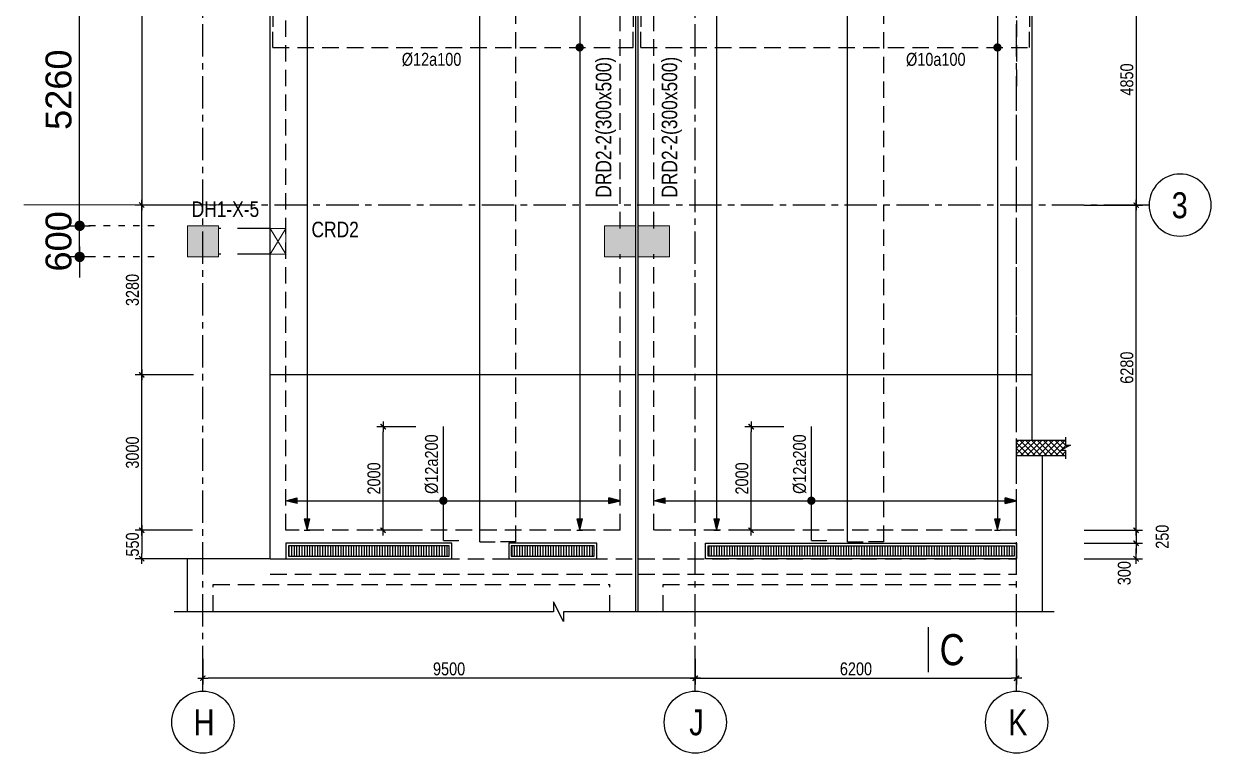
# Model space of a CAD drawing. Header units: millimetres. Extents: x 0 to 168200, y 0 to 59400.
# Drawn here: x 101078 to 123990, y 27222 to 41308 of the extents above; entities that cross this region are included whole.
import ezdxf
from ezdxf.enums import TextEntityAlignment as Align

# ---------------------------------------------------------------- set-up
doc = ezdxf.new("R2010")
doc.units = ezdxf.units.MM
doc.header["$LTSCALE"] = 100
doc.header["$PDSIZE"] = 5
for name, pattern in [('$0$CENTER', [2, 1.25, -0.25, 0.25, -0.25]), ('CENTER', [2, 1.25, -0.25, 0.25, -0.25]), ('HIDDEN', [9.525, 6.35, -3.175]), ('HIDDEN5', [2.8375, 1.25, -1.5875])]:
    doc.linetypes.add(name, pattern=pattern)
for name, color, linetype in [('$0$12PM. GRID', 8, '$0$CENTER'), ('01PM. TEXT A', 3, 'Continuous'), ('02PM. TEXT B', 4, 'Continuous'), ('03PM. TEXT C', 1, 'Continuous'), ('04PM. THIN', 7, 'Continuous'), ('05PM. FRAME', 4, 'Continuous'), ('06PM. HIDDEN', 4, 'HIDDEN'), ('08PM. SSS X', 6, 'Continuous'), ('11PM. DIM', 2, 'Continuous'), ('12PM. GRID', 8, 'CENTER'), ('13PM. HATCH', 8, 'Continuous'), ('dim', 1, 'Continuous'), ('mb_cot tang 1-3$0$Concrete Line', 6, 'Continuous'), ('VLD1_L_TANG MONG- TANG TRET$0$07PM. WACO', 6, 'Continuous'), ('VLD1_LUOI TRUC TANGHAM$0$03PM. TEXT C', 1, 'Continuous'), ('VLD1_LUOI TRUC TANGHAM$0$05PM. FRAME', 4, 'Continuous'), ('VLD1_LUOI TRUC TANGHAM$0$11PM. DIM', 2, 'Continuous')]:
    doc.layers.add(name, color=color, linetype=linetype)
for name, color, linetype, lineweight in [('Ap0302_PC', 150, 'Continuous', 9), ('Ap0302_PC @ 1', 150, 'Continuous', 9), ('Ap0302_PC @ 150', 150, 'Continuous', 9), ('COT', 5, 'Continuous', 13), ('KTH', 154, 'Continuous', 9)]:
    doc.layers.add(name, color=color, linetype=linetype, lineweight=lineweight)
doc.styles.add('[PMDC2013]STYLE', font='arial.ttf', dxfattribs={"width": 0.8})
doc.styles.add('arial', font='arial.ttf')
doc.styles.add('VLD1_LUOI TRUC TANGHAM$0$[PMDC2013]STYLE', font='arial.ttf', dxfattribs={"width": 0.8})
doc.dimstyles.new('1.100', dxfattribs={"dimtxt": 250, "dimasz": 100, "dimexe": 125, "dimexo": 0, "dimgap": 50, "dimtad": 1, "dimdec": 0, "dimrnd": 5, "dimzin": 0, "dimdsep": 46, "dimtxsty": '[PMDC2013]STYLE', "dimblk": 'TICK', "dimcen": 0, "dimdle": 300, "dimclrd": 2, "dimclre": 2, "dimclrt": 4, "dimadec": 0, "dimazin": 0, "dimtfac": 0.004, "dimtdec": 0, "dimtix": 1, "dimtmove": 2, "dimatfit": 3, "dimldrblk": 'TICK', "dimfxl": 1, "dimtvp": 0.8, "dimtolj": 1, "dimtzin": 0, "dimarcsym": 0})
doc.dimstyles.new('200', dxfattribs={"dimscale": 200, "dimtxt": 2.5, "dimasz": 1, "dimexe": 0, "dimexo": 0, "dimgap": 0.75, "dimtad": 1, "dimdec": 0, "dimrnd": 10, "dimzin": 9, "dimdsep": 46, "dimtxsty": 'arial', "dimblk1": 'DIMDOT', "dimblk2": 'DIMDOT', "dimsah": 1, "dimcen": 2, "dimdle": 3, "dimclre": 8, "dimclrt": 2, "dimadec": 0, "dimazin": 0, "dimtfac": 1, "dimtdec": 0, "dimtix": 1, "dimtmove": 2, "dimatfit": 3, "dimldrblk": 'DIMPIJL', "dimfxl": 1, "dimtvp": 1.8, "dimtolj": 1, "dimtzin": 0, "dimarcsym": 0})
pattern_1 = [(90, (0, 100), (-50, 3e-15), [])]

# ---------------------------------------------------------------- blocks, each defined once
blk = doc.blocks.new('*U18')
at = {"layer": 'VLD1_LUOI TRUC TANGHAM$0$05PM. FRAME'}
blk.add_circle((-850, 0), 600, dxfattribs=at)
at = {"layer": 'VLD1_LUOI TRUC TANGHAM$0$11PM. DIM', "color": 2, "linetype": 'ByBlock'}
blk.add_line((-250, 0), (0, 0), dxfattribs=at)
at = {"layer": 'VLD1_LUOI TRUC TANGHAM$0$03PM. TEXT C', "style": 'VLD1_LUOI TRUC TANGHAM$0$[PMDC2013]STYLE', "width": 0.8}
for tag, height, p in [('Y', 500, (-841, -253)), ('2', 500, (-552, -253)), ('1', 250, (-872, -253))]:
    blk.add_attdef(tag, text='', height=height, dxfattribs=at).set_placement(p, align=Align.CENTER)
blk = doc.blocks.new('*U16')
at = {"layer": '05PM. FRAME'}
blk.add_circle((0, -850), 600, dxfattribs=at)
at = {"layer": '11PM. DIM', "color": 2, "linetype": 'ByBlock'}
blk.add_line((0, -250), (0, 0), dxfattribs=at)
at = {"layer": '03PM. TEXT C', "style": '[PMDC2013]STYLE', "width": 0.8}
for tag, height, p in [('X', 500, (23, -1103)), ('2', 500, (198, -1103)), ('1', 250, (56, -1103))]:
    blk.add_attdef(tag, text='', height=height, dxfattribs=at).set_placement(p, align=Align.CENTER)
blk = doc.blocks.new('TICK')
at = {"color": 0, "linetype": 'ByBlock'}
blk.add_line((1, 0), (-1, 0), dxfattribs=at)
at = {"color": 7, "linetype": 'ByBlock', "const_width": 0.25}
blk.add_lwpolyline([(-0.5, -0.5), (0.5, 0.5)], dxfattribs=at)
blk = doc.blocks.new('*D627')
at = {"layer": '11PM. DIM', "color": 2, "lineweight": -2, "transparency": 16777216}
for p, q in [((114035, 29044), (114035, 28547)), ((120235, 29044), (120235, 28547)), ((114135, 28672), (120135, 28672))]:
    blk.add_line(p, q, dxfattribs=at)
at = {"layer": 'Defpoints', "color": 0, "transparency": 16777216}
for p in [(114035, 29044), (120235, 29044), (120235, 28672)]:
    blk.add_point(p, dxfattribs=at)
at = {"layer": '11PM. DIM', "color": 2, "lineweight": -2, "transparency": 16777216, "xscale": 100, "yscale": 100, "zscale": 100, "rotation": 180}
blk.add_blockref('TICK', (114035, 28672), dxfattribs=at)
at = {"layer": '11PM. DIM', "color": 2, "lineweight": -2, "transparency": 16777216, "xscale": 100, "yscale": 100, "zscale": 100}
blk.add_blockref('TICK', (120235, 28672), dxfattribs=at)
at = {"layer": '11PM. DIM', "color": 4, "transparency": 16777216, "insert": (117135, 28850), "char_height": 250, "attachment_point": 5, "style": '[PMDC2013]STYLE'}
blk.add_mtext('\\A1;6200', dxfattribs=at)
blk = doc.blocks.new('*D629')
at = {"layer": '11PM. DIM', "color": 2, "lineweight": -2, "transparency": 16777216}
for p, q in [((121540, 42656), (122665, 42656)), ((122540, 42556), (122540, 37906)), ((121540, 37806), (122665, 37806))]:
    blk.add_line(p, q, dxfattribs=at)
at = {"layer": 'Defpoints', "color": 0, "transparency": 16777216}
for p in [(121540, 42656), (121540, 37806), (122540, 37806)]:
    blk.add_point(p, dxfattribs=at)
at = {"layer": '11PM. DIM', "color": 2, "lineweight": -2, "transparency": 16777216, "xscale": 100, "yscale": 100, "zscale": 100}
for p, rotation in [((122540, 42656), 90), ((122540, 37806), 270)]:
    blk.add_blockref('TICK', p, dxfattribs=dict(at, rotation=rotation))
at = {"layer": '11PM. DIM', "color": 4, "transparency": 16777216, "insert": (122363, 40231), "char_height": 250, "attachment_point": 5, "rotation": 90, "style": '[PMDC2013]STYLE'}
blk.add_mtext('\\A1;4850', dxfattribs=at)
blk = doc.blocks.new('*D630')
at = {"layer": '11PM. DIM', "color": 2, "lineweight": -2, "transparency": 16777216}
for p, q in [((121540, 37806), (122665, 37806)), ((122540, 31628), (122540, 37706)), ((121540, 31528), (122665, 31528))]:
    blk.add_line(p, q, dxfattribs=at)
at = {"layer": 'Defpoints', "color": 0, "transparency": 16777216}
for p in [(121540, 37806), (122540, 37806), (121540, 31528)]:
    blk.add_point(p, dxfattribs=at)
at = {"layer": '11PM. DIM', "color": 2, "lineweight": -2, "transparency": 16777216, "xscale": 100, "yscale": 100, "zscale": 100}
for p, rotation in [((122540, 37806), 90), ((122540, 31528), 270)]:
    blk.add_blockref('TICK', p, dxfattribs=dict(at, rotation=rotation))
at = {"layer": '11PM. DIM', "color": 4, "transparency": 16777216, "insert": (122363, 34667), "char_height": 250, "attachment_point": 5, "rotation": 90, "style": '[PMDC2013]STYLE'}
blk.add_mtext('\\A1;6280', dxfattribs=at)
blk = doc.blocks.new('*D631')
at = {"layer": '11PM. DIM', "color": 2, "lineweight": -2, "transparency": 16777216}
for p, q in [((122540, 31628), (122540, 31728)), ((121540, 31528), (122665, 31528)), ((122540, 31528), (122540, 31278)), ((121540, 31278), (122665, 31278)), ((122540, 31178), (122540, 31078))]:
    blk.add_line(p, q, dxfattribs=at)
at = {"layer": 'Defpoints', "color": 0, "transparency": 16777216}
for p in [(121540, 31528), (121540, 31278), (122540, 31278)]:
    blk.add_point(p, dxfattribs=at)
at = {"layer": '11PM. DIM', "color": 2, "lineweight": -2, "transparency": 16777216, "xscale": 100, "yscale": 100, "zscale": 100}
for p, rotation in [((122540, 31528), 270), ((122540, 31278), 90)]:
    blk.add_blockref('TICK', p, dxfattribs=dict(at, rotation=rotation))
at = {"layer": '11PM. DIM', "color": 4, "transparency": 16777216, "insert": (123046, 31403), "char_height": 250, "attachment_point": 5, "rotation": 90, "style": '[PMDC2013]STYLE'}
blk.add_mtext('\\A1;250', dxfattribs=at)
blk = doc.blocks.new('*D632')
at = {"layer": '11PM. DIM', "color": 2, "lineweight": -2, "transparency": 16777216}
for p, q in [((121540, 31278), (122665, 31278)), ((122540, 31078), (122540, 31178)), ((121540, 30978), (122665, 30978))]:
    blk.add_line(p, q, dxfattribs=at)
at = {"layer": 'Defpoints', "color": 0, "transparency": 16777216}
for p in [(121540, 31278), (122540, 31278), (121540, 30978)]:
    blk.add_point(p, dxfattribs=at)
at = {"layer": '11PM. DIM', "color": 2, "lineweight": -2, "transparency": 16777216, "xscale": 100, "yscale": 100, "zscale": 100}
for p, rotation in [((122540, 31278), 90), ((122540, 30978), 270)]:
    blk.add_blockref('TICK', p, dxfattribs=dict(at, rotation=rotation))
at = {"layer": '11PM. DIM', "color": 4, "transparency": 16777216, "insert": (122313, 30700), "char_height": 250, "attachment_point": 5, "rotation": 90, "style": '[PMDC2013]STYLE'}
blk.add_mtext('\\A1;300', dxfattribs=at)
blk = doc.blocks.new('*D634')
at = {"layer": '11PM. DIM', "color": 2, "lineweight": -2, "transparency": 16777216}
for p, q in [((104535, 29044), (104535, 28547)), ((114035, 29044), (114035, 28547)), ((113935, 28672), (104635, 28672))]:
    blk.add_line(p, q, dxfattribs=at)
at = {"layer": 'Defpoints', "color": 0, "transparency": 16777216}
for p in [(104535, 29044), (114035, 29044), (104535, 28672)]:
    blk.add_point(p, dxfattribs=at)
at = {"layer": '11PM. DIM', "color": 2, "lineweight": -2, "transparency": 16777216, "xscale": 100, "yscale": 100, "zscale": 100, "rotation": 180}
blk.add_blockref('TICK', (104535, 28672), dxfattribs=at)
at = {"layer": '11PM. DIM', "color": 2, "lineweight": -2, "transparency": 16777216, "xscale": 100, "yscale": 100, "zscale": 100}
blk.add_blockref('TICK', (114035, 28672), dxfattribs=at)
at = {"layer": '11PM. DIM', "color": 4, "transparency": 16777216, "insert": (109285, 28850), "char_height": 250, "attachment_point": 5, "style": '[PMDC2013]STYLE'}
blk.add_mtext('\\A1;9500', dxfattribs=at)
blk = doc.blocks.new('DCN')
at = {"color": 1, "linetype": 'ByBlock'}
blk.add_line((0, 362), (0, -362), dxfattribs=at)
at = {"color": 0, "linetype": 'ByBlock', "style": '[PMDC2013]STYLE', "width": 0.8}
blk.add_attdef('A', (204, -250), '', height=500, dxfattribs=at)
blk = doc.blocks.new('*D639')
at = {"layer": '11PM. DIM', "color": 2, "lineweight": -2, "transparency": 16777216}
for p, q in [((104354, 49006), (103229, 49006)), ((103354, 48906), (103354, 37906)), ((104333, 37806), (103229, 37806))]:
    blk.add_line(p, q, dxfattribs=at)
at = {"layer": 'Defpoints', "color": 0, "transparency": 16777216}
for p in [(104354, 49006), (103354, 37806), (104333, 37806)]:
    blk.add_point(p, dxfattribs=at)
at = {"layer": '11PM. DIM', "color": 2, "lineweight": -2, "transparency": 16777216, "xscale": 100, "yscale": 100, "zscale": 100}
for p, rotation in [((103354, 49006), 90), ((103354, 37806), 270)]:
    blk.add_blockref('TICK', p, dxfattribs=dict(at, rotation=rotation))
at = {"layer": '11PM. DIM', "color": 4, "transparency": 16777216, "insert": (103176, 43406), "char_height": 250, "attachment_point": 5, "rotation": 90, "style": '[PMDC2013]STYLE'}
blk.add_mtext('\\A1;11200', dxfattribs=at)
blk = doc.blocks.new('*U559')
at = {"layer": '13PM. HATCH'}
h = blk.add_hatch(dxfattribs=at)
h.set_pattern_fill('LINE10', color=256, scale=50, angle=90, style=0, pattern_type=2)
h.set_pattern_definition(pattern_1)
h.paths.add_polyline_path([(50, 50), (5950, 50), (5950, 250), (50, 250)])
for points in [[(0, 0), (6000, 0), (6000, 300), (0, 300)], [(50, 50), (5950, 50), (5950, 250), (50, 250)]]:
    blk.add_lwpolyline(points, close=True, dxfattribs=at)
blk = doc.blocks.new('*U40')
at = {"layer": '13PM. HATCH'}
h = blk.add_hatch(dxfattribs=at)
h.set_pattern_fill('LINE10', color=256, scale=50, angle=90, style=0, pattern_type=2)
h.set_pattern_definition(pattern_1)
h.paths.add_polyline_path([(50, 50), (3150, 50), (3150, 250), (50, 250)])
for points in [[(0, 0), (3200, 0), (3200, 300), (0, 300)], [(50, 50), (3150, 50), (3150, 250), (50, 250)]]:
    blk.add_lwpolyline(points, close=True, dxfattribs=at)
blk = doc.blocks.new('*U41')
at = {"layer": '13PM. HATCH'}
h = blk.add_hatch(dxfattribs=at)
h.set_pattern_fill('LINE10', color=256, scale=50, angle=90, style=0, pattern_type=2)
h.set_pattern_definition(pattern_1)
h.paths.add_polyline_path([(50, 50), (1650, 50), (1650, 250), (50, 250)])
for points in [[(0, 0), (1700, 0), (1700, 300), (0, 300)], [(50, 50), (1650, 50), (1650, 250), (50, 250)]]:
    blk.add_lwpolyline(points, close=True, dxfattribs=at)
blk = doc.blocks.new('*U551')
at = {"layer": '12PM. GRID', "linetype": 'Continuous'}
h = blk.add_hatch(color=256, dxfattribs=at)
h.dxf.hatch_style = 1
h.paths.add_polyline_path([(0, -10020), (55, -9800), (-55, -9800)])
at = {"layer": '08PM. SSS X', "linetype": 'ByBlock'}
for p, q in [((-6880, 0), (-6880, -300)), ((620, 0), (620, -300))]:
    blk.add_line(p, q, dxfattribs=at)
at = {"layer": '12PM. GRID', "linetype": 'Continuous'}
for p, q in [((0, 13320), (0, -9800)), ((-55, -9800), (55, -9800)), ((-55, -9800), (0, -10020)), ((0, -10020), (55, -9800)), ((-55, -10020), (55, -10020))]:
    blk.add_line(p, q, dxfattribs=at)
at = {"layer": '02PM. TEXT B', "linetype": 'ByBlock', "style": '[PMDC2013]STYLE', "width": 0.8, "flags": 8}
blk.add_attdef('1', text='', height=250, dxfattribs=at).set_placement((-1765, 230), align=Align.MIDDLE_LEFT)
at = {"layer": 'Defpoints', "color": 9, "linetype": 'ByBlock', "style": '[PMDC2013]STYLE', "width": 0.8, "flags": 9}
for tag, p in [('2', (-7380, 1710)), ('3', (-7380, 1305)), ('4', (-7380, 900)), ('5', (-7380, 510))]:
    blk.add_attdef(tag, text='', height=250, dxfattribs=at).set_placement(p, align=Align.MIDDLE_CENTER)
blk = doc.blocks.new('*U500')
at = {"layer": '12PM. GRID', "linetype": 'Continuous'}
h = blk.add_hatch(color=256, dxfattribs=at)
h.dxf.hatch_style = 1
h.paths.add_polyline_path([(0, -9320), (55, -9100), (-55, -9100)])
at = {"layer": '08PM. SSS X', "linetype": 'ByBlock'}
for p, q in [((-6880, 0), (-6880, 300)), ((620, 0), (620, 300))]:
    blk.add_line(p, q, dxfattribs=at)
at = {"layer": '08PM. SSS X', "linetype": 'ByBlock', "ltscale": 0.5}
blk.add_line((-6880, 0), (620, 0), dxfattribs=at)
at = {"layer": '12PM. GRID', "linetype": 'Continuous'}
for p, q in [((0, 14020), (0, -9100)), ((-55, -9100), (55, -9100)), ((-55, -9100), (0, -9320)), ((0, -9320), (55, -9100)), ((-55, -9320), (55, -9320))]:
    blk.add_line(p, q, dxfattribs=at)
at = {"layer": '12PM. GRID', "linetype": 'Continuous', "const_width": 80, "flags": 128}
blk.add_lwpolyline([(-40, 0, -1), (40, 0, -1)], format="xyb", close=True, dxfattribs=at)
at = {"layer": '02PM. TEXT B', "linetype": 'ByBlock', "style": '[PMDC2013]STYLE', "width": 0.8, "flags": 8}
blk.add_attdef('1', text='', height=250, dxfattribs=at).set_placement((-1765, -230), align=Align.MIDDLE_LEFT)
at = {"layer": 'Defpoints', "color": 9, "linetype": 'ByBlock', "style": '[PMDC2013]STYLE', "width": 0.8, "flags": 9}
for tag, p in [('2', (-7380, 1710)), ('3', (-7380, 1305)), ('4', (-7380, 900)), ('5', (-7380, 510))]:
    blk.add_attdef(tag, text='', height=250, dxfattribs=at).set_placement(p, align=Align.MIDDLE_CENTER)
blk = doc.blocks.new('*U501')
at = {"layer": '12PM. GRID', "linetype": 'Continuous'}
h = blk.add_hatch(color=256, dxfattribs=at)
h.dxf.hatch_style = 1
h.paths.add_polyline_path([(0, -10720), (55, -10500), (-55, -10500)])
for p, q in [((0, 12620), (0, -10500)), ((-55, -10500), (55, -10500)), ((-55, -10500), (0, -10720)), ((0, -10720), (55, -10500)), ((-55, -10720), (55, -10720))]:
    blk.add_line(p, q, dxfattribs=at)
at = {"layer": '02PM. TEXT B', "linetype": 'ByBlock', "style": '[PMDC2013]STYLE', "width": 0.8, "flags": 8}
blk.add_attdef('1', text='', height=250, dxfattribs=at).set_placement((-1340, 230), align=Align.MIDDLE_LEFT)
at = {"layer": 'Defpoints', "color": 9, "linetype": 'ByBlock', "style": '[PMDC2013]STYLE', "width": 0.8, "flags": 9}
for tag, p in [('2', (-6080, -1820)), ('3', (-6080, -2225)), ('4', (-6080, -2630)), ('5', (-6080, -3020))]:
    blk.add_attdef(tag, text='', height=250, dxfattribs=at).set_placement(p, align=Align.MIDDLE_CENTER)
blk = doc.blocks.new('*U505')
at = {"layer": '12PM. GRID', "linetype": 'Continuous'}
h = blk.add_hatch(color=256, dxfattribs=at)
h.dxf.hatch_style = 1
h.paths.add_polyline_path([(0, -10720), (55, -10500), (-55, -10500)])
for p, q in [((0, 12580), (0, -10500)), ((-55, -10500), (55, -10500)), ((-55, -10500), (0, -10720)), ((0, -10720), (55, -10500)), ((-55, -10720), (55, -10720))]:
    blk.add_line(p, q, dxfattribs=at)
at = {"layer": '02PM. TEXT B', "linetype": 'ByBlock', "style": '[PMDC2013]STYLE', "width": 0.8, "flags": 8}
blk.add_attdef('1', text='', height=250, dxfattribs=at).set_placement((-1095, 230), align=Align.MIDDLE_LEFT)
at = {"layer": 'Defpoints', "color": 9, "linetype": 'ByBlock', "style": '[PMDC2013]STYLE', "width": 0.8, "flags": 9}
for tag, p in [('2', (-6110, -1820)), ('3', (-6110, -2225)), ('4', (-6110, -2630)), ('5', (-6110, -3020))]:
    blk.add_attdef(tag, text='', height=250, dxfattribs=at).set_placement(p, align=Align.MIDDLE_CENTER)
blk = doc.blocks.new('*U503')
at = {"layer": '08PM. SSS X', "linetype": 'ByBlock', "ltscale": 0.5}
blk.add_line((-15760, 0), (8490, 0), dxfattribs=at)
at = {"layer": '08PM. SSS X', "linetype": 'ByBlock'}
blk.add_line((-15760, 0), (-15760, -300), dxfattribs=at)
at = {"layer": '02PM. TEXT B', "linetype": 'ByBlock', "style": '[PMDC2013]STYLE', "width": 0.8, "flags": 8}
blk.add_attdef('1', text='', height=250, dxfattribs=at).set_placement((-1340, 230), align=Align.MIDDLE_LEFT)
at = {"layer": 'Defpoints', "color": 9, "linetype": 'ByBlock', "style": '[PMDC2013]STYLE', "width": 0.8, "flags": 9}
for tag, p in [('2', (-4160, 60)), ('3', (-4160, -345)), ('4', (-4160, -750)), ('5', (-4160, -1140))]:
    blk.add_attdef(tag, text='', height=250, dxfattribs=at).set_placement(p, align=Align.MIDDLE_CENTER)
blk = doc.blocks.new('*U507')
at = {"layer": '08PM. SSS X', "linetype": 'ByBlock'}
blk.add_line((-15760, 0), (-15760, 300), dxfattribs=at)
at = {"layer": '08PM. SSS X', "linetype": 'ByBlock', "ltscale": 0.5}
blk.add_line((-15760, 0), (8490, 0), dxfattribs=at)
at = {"layer": '02PM. TEXT B', "linetype": 'ByBlock', "style": '[PMDC2013]STYLE', "width": 0.8, "flags": 8}
blk.add_attdef('1', text='', height=250, dxfattribs=at).set_placement((-1340, -230), align=Align.MIDDLE_LEFT)
at = {"layer": 'Defpoints', "color": 9, "linetype": 'ByBlock', "style": '[PMDC2013]STYLE', "width": 0.8, "flags": 9}
for tag, p in [('2', (-4160, 60)), ('3', (-4160, -345)), ('4', (-4160, -750)), ('5', (-4160, -1140))]:
    blk.add_attdef(tag, text='', height=250, dxfattribs=at).set_placement(p, align=Align.MIDDLE_CENTER)
blk = doc.blocks.new('*D571')
at = {"layer": '11PM. DIM', "color": 2, "lineweight": -2, "transparency": 16777216}
for p, q in [((115745, 33528), (114988, 33528)), ((115113, 31628), (115113, 33428)), ((115745, 31528), (114988, 31528))]:
    blk.add_line(p, q, dxfattribs=at)
at = {"layer": 'Defpoints', "color": 0, "transparency": 16777216}
for p in [(115113, 33528), (115745, 33528), (115745, 31528)]:
    blk.add_point(p, dxfattribs=at)
at = {"layer": '11PM. DIM', "color": 2, "lineweight": -2, "transparency": 16777216, "xscale": 100, "yscale": 100, "zscale": 100}
for p, rotation in [((115113, 33528), 90), ((115113, 31528), 270)]:
    blk.add_blockref('TICK', p, dxfattribs=dict(at, rotation=rotation))
at = {"layer": '11PM. DIM', "color": 4, "transparency": 16777216, "insert": (114935, 32528), "char_height": 250, "attachment_point": 5, "rotation": 90, "style": '[PMDC2013]STYLE'}
blk.add_mtext('\\A1;2000', dxfattribs=at)
blk = doc.blocks.new('*U539')
at = {"layer": '12PM. GRID', "linetype": 'Continuous'}
h = blk.add_hatch(color=256, dxfattribs=at)
h.dxf.hatch_style = 1
h.paths.add_polyline_path([(-55, 2820), (55, 2820), (0, 3040)])
h = blk.add_hatch(color=256, dxfattribs=at)
h.dxf.hatch_style = 1
h.paths.add_polyline_path([(0, -3960), (55, -3740), (-55, -3740)])
at = {"layer": '08PM. SSS X', "linetype": 'ByBlock', "ltscale": 0.5}
blk.add_line((-770, 0), (1430, 0), dxfattribs=at)
at = {"layer": '08PM. SSS X', "linetype": 'ByBlock'}
for p, q in [((-770, 0), (-770, -300)), ((1430, 0), (1430, 0))]:
    blk.add_line(p, q, dxfattribs=at)
at = {"layer": '12PM. GRID', "linetype": 'Continuous'}
for p, q in [((-55, 3040), (55, 3040)), ((-55, 2820), (0, 3040)), ((0, 3040), (55, 2820)), ((-55, 2820), (55, 2820)), ((0, 2820), (0, -3740)), ((-55, -3740), (55, -3740)), ((-55, -3740), (0, -3960)), ((0, -3960), (55, -3740)), ((-55, -3960), (55, -3960))]:
    blk.add_line(p, q, dxfattribs=at)
at = {"layer": '12PM. GRID', "linetype": 'Continuous', "const_width": 80, "flags": 128}
blk.add_lwpolyline([(-40, 0, 1), (40, 0, 1)], format="xyb", close=True, dxfattribs=at)
at = {"layer": '02PM. TEXT B', "linetype": 'ByBlock', "style": '[PMDC2013]STYLE', "width": 0.8, "flags": 8}
blk.add_attdef('1', text='', height=250, dxfattribs=at).set_placement((131, 230), align=Align.MIDDLE_LEFT)
at = {"layer": 'Defpoints', "color": 9, "linetype": 'ByBlock', "style": '[PMDC2013]STYLE', "width": 0.8, "flags": 9}
for tag, p in [('2', (-3370, -1000)), ('3', (-3370, -1405)), ('4', (-3370, -1810)), ('5', (-3370, -2200))]:
    blk.add_attdef(tag, text='', height=250, dxfattribs=at).set_placement(p, align=Align.MIDDLE_CENTER)
blk = doc.blocks.new('*U540')
at = {"layer": '08PM. SSS X', "linetype": 'ByBlock', "ltscale": 0.5}
blk.add_line((-15760, 0), (8490, 0), dxfattribs=at)
at = {"layer": '08PM. SSS X', "linetype": 'ByBlock'}
blk.add_line((-15760, 0), (-15760, -300), dxfattribs=at)
at = {"layer": '02PM. TEXT B', "linetype": 'ByBlock', "style": '[PMDC2013]STYLE', "width": 0.8, "flags": 8}
blk.add_attdef('1', text='', height=250, dxfattribs=at).set_placement((-1340, 230), align=Align.MIDDLE_LEFT)
at = {"layer": 'Defpoints', "color": 9, "linetype": 'ByBlock', "style": '[PMDC2013]STYLE', "width": 0.8, "flags": 9}
for tag, p in [('2', (-4160, 60)), ('3', (-4160, -345)), ('4', (-4160, -750)), ('5', (-4160, -1140))]:
    blk.add_attdef(tag, text='', height=250, dxfattribs=at).set_placement(p, align=Align.MIDDLE_CENTER)
blk = doc.blocks.new('*U538')
at = {"layer": '08PM. SSS X', "linetype": 'ByBlock'}
blk.add_line((-15760, 0), (-15760, 300), dxfattribs=at)
at = {"layer": '08PM. SSS X', "linetype": 'ByBlock', "ltscale": 0.5}
blk.add_line((-15760, 0), (8490, 0), dxfattribs=at)
at = {"layer": '02PM. TEXT B', "linetype": 'ByBlock', "style": '[PMDC2013]STYLE', "width": 0.8, "flags": 8}
blk.add_attdef('1', text='', height=250, dxfattribs=at).set_placement((-1340, -230), align=Align.MIDDLE_LEFT)
at = {"layer": 'Defpoints', "color": 9, "linetype": 'ByBlock', "style": '[PMDC2013]STYLE', "width": 0.8, "flags": 9}
for tag, p in [('2', (-4160, 60)), ('3', (-4160, -345)), ('4', (-4160, -750)), ('5', (-4160, -1140))]:
    blk.add_attdef(tag, text='', height=250, dxfattribs=at).set_placement(p, align=Align.MIDDLE_CENTER)
blk = doc.blocks.new('*D573')
at = {"layer": '11PM. DIM', "color": 2, "lineweight": -2, "transparency": 16777216}
for p, q in [((108645, 33528), (107888, 33528)), ((108013, 31628), (108013, 33428)), ((108645, 31528), (107888, 31528))]:
    blk.add_line(p, q, dxfattribs=at)
at = {"layer": 'Defpoints', "color": 0, "transparency": 16777216}
for p in [(108013, 33528), (108645, 33528), (108645, 31528)]:
    blk.add_point(p, dxfattribs=at)
at = {"layer": '11PM. DIM', "color": 2, "lineweight": -2, "transparency": 16777216, "xscale": 100, "yscale": 100, "zscale": 100}
for p, rotation in [((108013, 33528), 90), ((108013, 31528), 270)]:
    blk.add_blockref('TICK', p, dxfattribs=dict(at, rotation=rotation))
at = {"layer": '11PM. DIM', "color": 4, "transparency": 16777216, "insert": (107835, 32528), "char_height": 250, "attachment_point": 5, "rotation": 90, "style": '[PMDC2013]STYLE'}
blk.add_mtext('\\A1;2000', dxfattribs=at)
blk = doc.blocks.new('*U536')
at = {"layer": '12PM. GRID', "linetype": 'Continuous'}
h = blk.add_hatch(color=256, dxfattribs=at)
h.dxf.hatch_style = 1
h.paths.add_polyline_path([(-55, 2820), (55, 2820), (0, 3040)])
h = blk.add_hatch(color=256, dxfattribs=at)
h.dxf.hatch_style = 1
h.paths.add_polyline_path([(0, -3410), (55, -3190), (-55, -3190)])
at = {"layer": '08PM. SSS X', "linetype": 'ByBlock', "ltscale": 0.5}
blk.add_line((-770, 0), (1430, 0), dxfattribs=at)
at = {"layer": '08PM. SSS X', "linetype": 'ByBlock'}
for p, q in [((-770, 0), (-770, -300)), ((1430, 0), (1430, 0))]:
    blk.add_line(p, q, dxfattribs=at)
at = {"layer": '12PM. GRID', "linetype": 'Continuous'}
for p, q in [((-55, 3040), (55, 3040)), ((-55, 2820), (0, 3040)), ((0, 3040), (55, 2820)), ((-55, 2820), (55, 2820)), ((0, 2820), (0, -3190)), ((-55, -3190), (55, -3190)), ((-55, -3190), (0, -3410)), ((0, -3410), (55, -3190)), ((-55, -3410), (55, -3410))]:
    blk.add_line(p, q, dxfattribs=at)
at = {"layer": '12PM. GRID', "linetype": 'Continuous', "const_width": 80, "flags": 128}
blk.add_lwpolyline([(-40, 0, 1), (40, 0, 1)], format="xyb", close=True, dxfattribs=at)
at = {"layer": '02PM. TEXT B', "linetype": 'ByBlock', "style": '[PMDC2013]STYLE', "width": 0.8, "flags": 8}
blk.add_attdef('1', text='', height=250, dxfattribs=at).set_placement((131, 230), align=Align.MIDDLE_LEFT)
at = {"layer": 'Defpoints', "color": 9, "linetype": 'ByBlock', "style": '[PMDC2013]STYLE', "width": 0.8, "flags": 9}
for tag, p in [('2', (-3370, -1000)), ('3', (-3370, -1405)), ('4', (-3370, -1810)), ('5', (-3370, -2200))]:
    blk.add_attdef(tag, text='', height=250, dxfattribs=at).set_placement(p, align=Align.MIDDLE_CENTER)
blk = doc.blocks.new('*U535')
at = {"layer": '12PM. GRID', "linetype": 'Continuous'}
h = blk.add_hatch(color=256, dxfattribs=at)
h.dxf.hatch_style = 1
h.paths.add_polyline_path([(0, -10020), (55, -9800), (-55, -9800)])
at = {"layer": '08PM. SSS X', "linetype": 'ByBlock'}
for p, q in [((-5920, 0), (-5920, -300)), ((1030, 0), (1030, -300))]:
    blk.add_line(p, q, dxfattribs=at)
at = {"layer": '12PM. GRID', "linetype": 'Continuous'}
for p, q in [((0, 13390), (0, -9800)), ((-55, -9800), (55, -9800)), ((-55, -9800), (0, -10020)), ((0, -10020), (55, -9800)), ((-55, -10020), (55, -10020))]:
    blk.add_line(p, q, dxfattribs=at)
at = {"layer": '02PM. TEXT B', "linetype": 'ByBlock', "style": '[PMDC2013]STYLE', "width": 0.8, "flags": 8}
blk.add_attdef('1', text='', height=250, dxfattribs=at).set_placement((-3433, 230), align=Align.MIDDLE_LEFT)
at = {"layer": 'Defpoints', "color": 9, "linetype": 'ByBlock', "style": '[PMDC2013]STYLE', "width": 0.8, "flags": 9}
for tag, p in [('2', (-6970, 1710)), ('3', (-6970, 1305)), ('4', (-6970, 900)), ('5', (-6970, 510))]:
    blk.add_attdef(tag, text='', height=250, dxfattribs=at).set_placement(p, align=Align.MIDDLE_CENTER)
blk = doc.blocks.new('*U534')
at = {"layer": '12PM. GRID', "linetype": 'Continuous'}
h = blk.add_hatch(color=256, dxfattribs=at)
h.dxf.hatch_style = 1
h.paths.add_polyline_path([(0, -9320), (55, -9100), (-55, -9100)])
at = {"layer": '08PM. SSS X', "linetype": 'ByBlock'}
for p, q in [((-5920, 0), (-5920, 300)), ((1030, 0), (1030, 300))]:
    blk.add_line(p, q, dxfattribs=at)
at = {"layer": '08PM. SSS X', "linetype": 'ByBlock', "ltscale": 0.5}
blk.add_line((-5920, 0), (1030, 0), dxfattribs=at)
at = {"layer": '12PM. GRID', "linetype": 'Continuous'}
for p, q in [((0, 14090), (0, -9100)), ((-55, -9100), (55, -9100)), ((-55, -9100), (0, -9320)), ((0, -9320), (55, -9100)), ((-55, -9320), (55, -9320))]:
    blk.add_line(p, q, dxfattribs=at)
at = {"layer": '12PM. GRID', "linetype": 'Continuous', "const_width": 80, "flags": 128}
blk.add_lwpolyline([(-40, 0, -1), (40, 0, -1)], format="xyb", close=True, dxfattribs=at)
at = {"layer": '02PM. TEXT B', "linetype": 'ByBlock', "style": '[PMDC2013]STYLE', "width": 0.8, "flags": 8}
blk.add_attdef('1', text='', height=250, dxfattribs=at).set_placement((-3433, -230), align=Align.MIDDLE_LEFT)
at = {"layer": 'Defpoints', "color": 9, "linetype": 'ByBlock', "style": '[PMDC2013]STYLE', "width": 0.8, "flags": 9}
for tag, p in [('2', (-6970, 1710)), ('3', (-6970, 1305)), ('4', (-6970, 900)), ('5', (-6970, 510))]:
    blk.add_attdef(tag, text='', height=250, dxfattribs=at).set_placement(p, align=Align.MIDDLE_CENTER)
blk = doc.blocks.new('*U502')
at = {"layer": '12PM. GRID', "linetype": 'Continuous'}
h = blk.add_hatch(color=256, dxfattribs=at)
h.dxf.hatch_style = 1
h.paths.add_polyline_path([(0, -10720), (55, -10500), (-55, -10500)])
for p, q in [((0, 12690), (0, -10500)), ((-55, -10500), (55, -10500)), ((-55, -10500), (0, -10720)), ((0, -10720), (55, -10500)), ((-55, -10720), (55, -10720))]:
    blk.add_line(p, q, dxfattribs=at)
at = {"layer": '02PM. TEXT B', "linetype": 'ByBlock', "style": '[PMDC2013]STYLE', "width": 0.8, "flags": 8}
blk.add_attdef('1', text='', height=250, dxfattribs=at).set_placement((-602, 230), align=Align.MIDDLE_LEFT)
at = {"layer": 'Defpoints', "color": 9, "linetype": 'ByBlock', "style": '[PMDC2013]STYLE', "width": 0.8, "flags": 9}
for tag, p in [('2', (-5670, -1820)), ('3', (-5670, -2225)), ('4', (-5670, -2630)), ('5', (-5670, -3020))]:
    blk.add_attdef(tag, text='', height=250, dxfattribs=at).set_placement(p, align=Align.MIDDLE_CENTER)
blk = doc.blocks.new('*U506')
at = {"layer": '12PM. GRID', "linetype": 'Continuous'}
h = blk.add_hatch(color=256, dxfattribs=at)
h.dxf.hatch_style = 1
h.paths.add_polyline_path([(0, -10720), (55, -10500), (-55, -10500)])
for p, q in [((0, 12690), (0, -10500)), ((-55, -10500), (55, -10500)), ((-55, -10500), (0, -10720)), ((0, -10720), (55, -10500)), ((-55, -10720), (55, -10720))]:
    blk.add_line(p, q, dxfattribs=at)
at = {"layer": '02PM. TEXT B', "linetype": 'ByBlock', "style": '[PMDC2013]STYLE', "width": 0.8, "flags": 8}
blk.add_attdef('1', text='', height=250, dxfattribs=at).set_placement((135, 230), align=Align.MIDDLE_LEFT)
at = {"layer": 'Defpoints', "color": 9, "linetype": 'ByBlock', "style": '[PMDC2013]STYLE', "width": 0.8, "flags": 9}
for tag, p in [('2', (-5310, -1820)), ('3', (-5310, -2225)), ('4', (-5310, -2630)), ('5', (-5310, -3020))]:
    blk.add_attdef(tag, text='', height=250, dxfattribs=at).set_placement(p, align=Align.MIDDLE_CENTER)
blk = doc.blocks.new('*D579')
at = {"layer": '11PM. DIM', "color": 2, "lineweight": -2, "transparency": 16777216}
for p, q in [((104354, 34529), (103229, 34529)), ((103354, 31628), (103354, 34429)), ((104337, 31528), (103229, 31528))]:
    blk.add_line(p, q, dxfattribs=at)
at = {"layer": 'Defpoints', "color": 0, "transparency": 16777216}
for p in [(103354, 34529), (104354, 34529), (104337, 31528)]:
    blk.add_point(p, dxfattribs=at)
at = {"layer": '11PM. DIM', "color": 2, "lineweight": -2, "transparency": 16777216, "xscale": 100, "yscale": 100, "zscale": 100}
for p, rotation in [((103354, 34529), 90), ((103354, 31528), 270)]:
    blk.add_blockref('TICK', p, dxfattribs=dict(at, rotation=rotation))
at = {"layer": '11PM. DIM', "color": 4, "transparency": 16777216, "insert": (103176, 33028), "char_height": 250, "attachment_point": 5, "rotation": 90, "style": '[PMDC2013]STYLE'}
blk.add_mtext('\\A1;3000', dxfattribs=at)
blk = doc.blocks.new('*D580')
at = {"layer": '11PM. DIM', "color": 2, "lineweight": -2, "transparency": 16777216}
for p, q in [((104333, 37806), (103229, 37806)), ((103354, 34629), (103354, 37706)), ((104354, 34529), (103229, 34529))]:
    blk.add_line(p, q, dxfattribs=at)
at = {"layer": 'Defpoints', "color": 0, "transparency": 16777216}
for p in [(103354, 37806), (104333, 37806), (104354, 34529)]:
    blk.add_point(p, dxfattribs=at)
at = {"layer": '11PM. DIM', "color": 2, "lineweight": -2, "transparency": 16777216, "xscale": 100, "yscale": 100, "zscale": 100}
for p, rotation in [((103354, 37806), 90), ((103354, 34529), 270)]:
    blk.add_blockref('TICK', p, dxfattribs=dict(at, rotation=rotation))
at = {"layer": '11PM. DIM', "color": 4, "transparency": 16777216, "insert": (103176, 36167), "char_height": 250, "attachment_point": 5, "rotation": 90, "style": '[PMDC2013]STYLE'}
blk.add_mtext('\\A1;3280', dxfattribs=at)
blk = doc.blocks.new('*D581')
at = {"layer": '11PM. DIM', "color": 2, "lineweight": -2, "transparency": 16777216}
for p, q in [((104337, 31528), (103229, 31528)), ((103354, 31428), (103354, 31078)), ((104340, 30978), (103229, 30978))]:
    blk.add_line(p, q, dxfattribs=at)
at = {"layer": 'Defpoints', "color": 0, "transparency": 16777216}
for p in [(104337, 31528), (103354, 30978), (104340, 30978)]:
    blk.add_point(p, dxfattribs=at)
at = {"layer": '11PM. DIM', "color": 2, "lineweight": -2, "transparency": 16777216, "xscale": 100, "yscale": 100, "zscale": 100}
for p, rotation in [((103354, 31528), 90), ((103354, 30978), 270)]:
    blk.add_blockref('TICK', p, dxfattribs=dict(at, rotation=rotation))
at = {"layer": '11PM. DIM', "color": 4, "transparency": 16777216, "insert": (103176, 31253), "char_height": 250, "attachment_point": 5, "rotation": 90, "style": '[PMDC2013]STYLE'}
blk.add_mtext('\\A1;550', dxfattribs=at)
blk = doc.blocks.new('*U653')
at = {"layer": 'Ap0302_PC @ 1'}
h = blk.add_hatch(color=50, dxfattribs=at)
h.dxf.hatch_style = 1
h.paths.add_polyline_path([(-300, -300), (-300, 300), (300, 300), (300, -300)])
at = {"layer": 'Ap0302_PC @ 150'}
h = blk.add_hatch(color=50, dxfattribs=at)
h.dxf.hatch_style = 1
h.paths.add_polyline_path([(-300, -300), (-300, 300), (300, 300), (300, -300)])
blk = doc.blocks.new('HoBoi_C600x600')
at = {"layer": 'Ap0302_PC'}
blk.add_lwpolyline([(300, -300), (300, 300), (-300, 300), (-300, -300)], close=True, dxfattribs=at)
blk.add_blockref('*U653', (0, 0), dxfattribs=at)
blk = doc.blocks.new('DIMDOT')
for p, q in [((1, 0), (-1, 0)), ((0, -1), (0, 1))]:
    blk.add_line(p, q)
at = {"const_width": 0.5}
blk.add_lwpolyline([(-0.25, 0, 1), (0.25, 0, 1)], format="xyb", close=True, dxfattribs=at)
blk = doc.blocks.new('*D611')
at = {"layer": 'Defpoints', "color": 0, "transparency": 16777216}
for p in [(102157, 37406), (103596, 37406), (103596, 36806)]:
    blk.add_point(p, dxfattribs=at)
at = {"layer": 'dim', "color": 0, "lineweight": -2, "transparency": 16777216}
for p, q in [((102157, 37606), (102157, 37806)), ((102157, 36806), (102157, 37406)), ((102157, 36606), (102157, 36406))]:
    blk.add_line(p, q, dxfattribs=at)
at = {"layer": 'dim', "color": 8, "linetype": 'HIDDEN5', "lineweight": -2, "transparency": 16777216}
for p, q in [((103596, 37406), (102157, 37406)), ((103596, 36806), (102157, 36806))]:
    blk.add_line(p, q, dxfattribs=at)
at = {"layer": 'dim', "color": 0, "lineweight": -2, "transparency": 16777216, "xscale": 200, "yscale": 200, "zscale": 200}
for p, rotation in [((102157, 37406), 270), ((102157, 36806), 90)]:
    blk.add_blockref('DIMDOT', p, dxfattribs=dict(at, rotation=rotation))
at = {"layer": 'dim', "color": 2, "transparency": 16777216, "insert": (101752, 37106), "char_height": 500, "attachment_point": 5, "rotation": 90, "style": 'arial'}
blk.add_mtext('\\A1;600', dxfattribs=at)
blk = doc.blocks.new('DIMPIJL')
at = {"linetype": 'ByBlock'}
blk.add_solid([(-2.5, 0.42), (-2.5, -0.42), (0, 0)], dxfattribs=at)
blk = doc.blocks.new('*D612')
at = {"layer": 'Defpoints', "color": 0, "transparency": 16777216}
for p in [(102157, 42662), (103846, 42662), (103596, 37406)]:
    blk.add_point(p, dxfattribs=at)
at = {"layer": 'dim', "color": 8, "linetype": 'HIDDEN5', "lineweight": -2, "transparency": 16777216}
for p, q in [((103846, 42662), (102157, 42662)), ((103596, 37406), (102157, 37406))]:
    blk.add_line(p, q, dxfattribs=at)
at = {"layer": 'dim', "color": 0, "lineweight": -2, "transparency": 16777216}
blk.add_line((102157, 37606), (102157, 42462), dxfattribs=at)
at = {"layer": 'dim', "color": 0, "lineweight": -2, "transparency": 16777216, "xscale": 200, "yscale": 200, "zscale": 200}
for p, rotation in [((102157, 42662), 90), ((102157, 37406), 270)]:
    blk.add_blockref('DIMDOT', p, dxfattribs=dict(at, rotation=rotation))
at = {"layer": 'dim', "color": 2, "transparency": 16777216, "insert": (101752, 40034), "char_height": 500, "attachment_point": 5, "rotation": 90, "style": 'arial'}
blk.add_mtext('\\A1;5260', dxfattribs=at)

msp = doc.modelspace()

# ---------------------------------------------------------------- hatches: boundary and pattern name
at = {"layer": '13PM. HATCH'}
h = msp.add_hatch(dxfattribs=at)
h.set_pattern_fill('ANSI37', color=256, scale=25, angle=-90, style=0)
h.set_pattern_definition([(315, (-378678.95, -235793.88), (56.126601, 56.126601), []), (45, (-378678.95, -235793.88), (-56.126601, 56.126601), [])])
h.paths.add_polyline_path([(121181, 32966.4), (121181, 33028.9), (121178.8, 33028.9), (121181, 33030), (121181, 33074.7), (121087.2, 33074.7), (121274.7, 33168.4), (121181, 33168.4), (121181, 33266.4), (120235.3, 33266.4), (120235.3, 32966.4)])

# ---------------------------------------------------------------- linework, layer by layer
at = {"layer": '$0$12PM. GRID', "linetype": '$0$CENTER', "ltscale": 5}
for p, q in [((104535.3, 28672.1), (104535.3, 57338.3)), ((114035.3, 28672.1), (114035.3, 57338.3)), ((120235.3, 28672.1), (120235.3, 57338.3)), ((122540.3, 37806.4), (103399.5, 37806.4))]:
    msp.add_line(p, q, dxfattribs=at)
at = {"layer": '04PM. THIN', "flags": 128}
for points in [[(121181, 33322.4), (121181, 33168.4), (121274.7, 33168.4), (121087.2, 33074.7), (121181, 33074.7), (121181, 32906)], [(120957.6, 29956.1), (111489.9, 29956.1), (111489.9, 29768.6), (111302.4, 30143.6), (111302.4, 29956.1), (103982, 29956.1)]]:
    msp.add_lwpolyline(points, dxfattribs=at)
at = {"layer": '05PM. FRAME', "ltscale": 0.5}
for p, q in [((112885.3, 29956.1), (112885.3, 56501)), ((112934.5, 29956.1), (112936.7, 56501)), ((105835.2, 30978.3), (105835.2, 55106.4)), ((120536, 33266.4), (120536, 46706.4)), ((112885.3, 34527.9), (105835.3, 34528.6)), ((120536, 34527.9), (112936.4, 34528.6)), ((120734.7, 29956), (120734.7, 32966.4)), ((104235.3, 29956.1), (104235.3, 30978.3)), ((105835.2, 30978.3), (104235.3, 30978.3))]:
    msp.add_line(p, q, dxfattribs=at)
at = {"layer": '06PM. HIDDEN', "ltscale": 0.5}
for p, q in [((106135.2, 31528.2), (106135.3, 55106.4)), ((120235.3, 31528.2), (120237.2, 55106.4)), ((112585, 37356.4), (112585.7, 44856.4)), ((113235.4, 37356.4), (113235.4, 44856.4)), ((112584.6, 31528.2), (112585, 36856.4)), ((113235.4, 31528.2), (113235.4, 36856.4)), ((112584.6, 31528.2), (106135.2, 31528.2)), ((120235.3, 31528.2), (113235.4, 31528.2)), ((105835.2, 30978.3), (112884.7, 30978.3)), ((112934.7, 30978.3), (120235.3, 30978.2)), ((104735.3, 29956.1), (104735.3, 30478.3)), ((104735.3, 30478.3), (112385.3, 30478.3)), ((105835.2, 30678.3), (112884.7, 30678.3)), ((112385.3, 29956.1), (112385.3, 30478.3)), ((112934.7, 30678.3), (120235.3, 30678.2)), ((113414.4, 30478.2), (120235.3, 30478.2)), ((113414.4, 29956.1), (113414.4, 30478.2)), ((120235.3, 29956), (120235.3, 30478.2))]:
    msp.add_line(p, q, dxfattribs=at)
at = {"layer": '06PM. HIDDEN'}
for p, q in [((105835.3, 37356.4), (104835.3, 37356.4)), ((105835.5, 36855.9), (104835.3, 36855.9))]:
    msp.add_line(p, q, dxfattribs=at)
at = {"layer": 'COT'}
msp.add_lwpolyline([(106135.2, 37356.1), (105835.2, 37356.1), (105835.2, 36856.1), (106135.2, 36856.1), (106135.2, 37356.1), (105835.2, 36856.1), (105835.2, 37356.1), (106135.2, 36856.1)], dxfattribs=at)
at = {"layer": 'KTH'}
msp.add_line((105228, 37812.3), (101078.2, 37812.3), dxfattribs=at)
at = {"layer": 'VLD1_L_TANG MONG- TANG TRET$0$07PM. WACO'}
msp.add_lwpolyline([(121181, 32966.4), (120235.3, 32966.4), (120235.3, 33266.4), (121181, 33266.4)], dxfattribs=at)

# ---------------------------------------------------------------- block references
at = {"rotation": 90}
for name, p in [('*U540', (109874.9, 47065.5)), ('*U503', (116975.1, 47065.4))]:
    msp.add_blockref(name, p, dxfattribs=at)
at = {"linetype": 'HIDDEN', "rotation": 90}
for name, p in [('*U538', (110574.9, 47065.5)), ('*U507', (117675.1, 47065.4))]:
    msp.add_blockref(name, p, dxfattribs=at)
for name, p in [('*U535', (111804.6, 41550.7)), ('*U506', (106545.2, 42250)), ('*U502', (111804.6, 42250.7)), ('*U551', (119865.3, 41550)), ('*U505', (114445.4, 42250)), ('*U501', (119865.3, 42250)), ('*U40', (106135.3, 30978.2)), ('*U41', (110435.3, 30978.2))]:
    msp.add_blockref(name, p)
at = {"linetype": 'HIDDEN'}
ref = msp.add_blockref('*U534', (111804.6, 40850.7), dxfattribs=at)
ref.add_attrib('1', '%%c12a100', dxfattribs={"layer": '02PM. TEXT B', "linetype": 'ByBlock', "height": 250, "style": '[PMDC2013]STYLE', "width": 0.8}).set_placement((108372, 40620.7), align=Align.MIDDLE_LEFT)
ref = msp.add_blockref('*U500', (119865.3, 40850), dxfattribs=at)
ref.add_attrib('1', '%%c10a100', dxfattribs={"layer": '02PM. TEXT B', "linetype": 'ByBlock', "height": 250, "style": '[PMDC2013]STYLE', "width": 0.8}).set_placement((118100.7, 40620), align=Align.MIDDLE_LEFT)
ref = msp.add_blockref('*U18', (122540.3, 37806.4), dxfattribs=dict(xscale=-1))
ref.add_attrib('Y', '3', dxfattribs={"layer": 'VLD1_LUOI TRUC TANGHAM$0$03PM. TEXT C', "height": 500, "style": 'VLD1_LUOI TRUC TANGHAM$0$[PMDC2013]STYLE', "width": 0.8}).set_placement((123381.6, 37553), align=Align.CENTER)
ref = msp.add_blockref('*U536', (109174.9, 32098.2), dxfattribs=dict(rotation=90))
ref.add_attrib('1', '%%c12a200', dxfattribs={"layer": '02PM. TEXT B', "linetype": 'ByBlock', "height": 250, "rotation": 90, "style": '[PMDC2013]STYLE', "width": 0.8}).set_placement((108944.9, 32229.6), align=Align.MIDDLE_LEFT)
ref = msp.add_blockref('*U539', (116275.1, 32098.2), dxfattribs=dict(rotation=90))
ref.add_attrib('1', '%%c12a200', dxfattribs={"layer": '02PM. TEXT B', "linetype": 'ByBlock', "height": 250, "rotation": 90, "style": '[PMDC2013]STYLE', "width": 0.8}).set_placement((116045.1, 32229.6), align=Align.MIDDLE_LEFT)
at = {"xscale": -1}
msp.add_blockref('*U559', (120235.3, 30978.2), dxfattribs=at)
at = {"layer": '03PM. TEXT C'}
ref = msp.add_blockref('DCN', (118535.3, 29222.7), dxfattribs=dict(at, xscale=1.199999999720603, yscale=1.199999999720603, zscale=1.199999999720603, rotation=180))
ref.add_attrib('A', 'C', dxfattribs={"layer": '0', "color": 0, "linetype": 'ByBlock', "height": 600, "style": '[PMDC2013]STYLE', "width": 0.8}).set_placement((118991.6, 29222.7), align=Align.MIDDLE)
at = {"layer": '11PM. DIM'}
ref = msp.add_blockref('*U16', (104535.3, 28672.1), dxfattribs=at)
ref.add_attrib('X', 'H', dxfattribs={"layer": '03PM. TEXT C', "height": 500, "style": '[PMDC2013]STYLE', "width": 0.8}).set_placement((104557.9, 27568.7), align=Align.CENTER)
ref = msp.add_blockref('*U16', (114035.3, 28672.1), dxfattribs=at)
ref.add_attrib('X', 'J', dxfattribs={"layer": '03PM. TEXT C', "height": 500, "style": '[PMDC2013]STYLE', "width": 0.8}).set_placement((114057.9, 27568.7), align=Align.CENTER)
ref = msp.add_blockref('*U16', (120235.3, 28672.1), dxfattribs=at)
ref.add_attrib('X', 'K', dxfattribs={"layer": '03PM. TEXT C', "height": 500, "style": '[PMDC2013]STYLE', "width": 0.8}).set_placement((120257.9, 27568.7), align=Align.CENTER)
at = {"layer": 'mb_cot tang 1-3$0$Concrete Line'}
for p in [(104535.3, 37106.4), (112585.2, 37106.6), (113235.2, 37106.6)]:
    msp.add_blockref('HoBoi_C600x600', p, dxfattribs=at)

# ---------------------------------------------------------------- texts
at = {"layer": '01PM. TEXT A', "ltscale": 500, "style": '[PMDC2013]STYLE', "width": 0.8}
for p in [(112414.9, 37949.4), (113687.5, 37949.4)]:
    msp.add_text('DRD2-2(300x500)', height=300, rotation=90, dxfattribs=at).set_placement(p)
for s, p in [('DH1-X-5', (104317.5, 37577.2)), ('CRD2', (106630.5, 37185))]:
    msp.add_text(s, height=300, dxfattribs=at).set_placement(p)

# ---------------------------------------------------------------- dimensions: what is measured, and where the dimension line sits
at = {"layer": '11PM. DIM'}
for base, p1, p2, angle, picture, middle in [((103353.9, 37806.4), (104353.9, 49006.4), (104332.6, 37806.4), 90, '*D639', (103176.3, 43406.4)), ((122540.3, 37806.4), (121540.3, 42656.4), (121540.3, 37806.4), 90, '*D629', (122362.7, 40231.4)), ((103353.9, 37806.4), (104353.9, 34528.6), (104332.6, 37806.4), 270, '*D580', (103176.2, 36167.5)), ((122540.3, 37806.4), (121540.3, 31528.1), (121540.3, 37806.4), 270, '*D630', (122362.7, 34667.2)), ((103353.9, 34528.6), (104337.1, 31528.2), (104353.9, 34528.6), 270, '*D579', (103176.2, 33028.4)), ((108012.9, 33528.2), (108645.1, 31528.2), (108645.1, 33528.2), 270, '*D573', (107835.2, 32528.2)), ((115113, 33528.2), (115745.2, 31528.2), (115745.2, 33528.2), 270, '*D571', (114935.4, 32528.2)), ((103353.9, 30978.3), (104337.1, 31528.2), (104340.2, 30978.3), 90, '*D581', (103176.3, 31253.3)), ((120235.3, 28672.1), (114035.3, 29044.4), (120235.3, 29044.4), 180, '*D627', (117135.3, 28849.8))]:
    dim = msp.add_linear_dim(base=base, p1=p1, p2=p2, angle=angle, dimstyle='1.100', dxfattribs=at)
    dim.commit()
    dim.dimension.update_dxf_attribs({"geometry": picture, "text_midpoint": middle})
for p1, angle, picture, middle in [((121540.3, 31528.1), 90, '*D631', (123045.9, 31403.1)), ((121540.3, 30978.2), 270, '*D632', (122312.6, 30699.8))]:
    dim = msp.add_linear_dim(base=(122540.3, 31278.2), p1=p1, p2=(121540.3, 31278.2), angle=angle, dimstyle='1.100', dxfattribs=at)
    dim.commit()
    dim.dimension.update_dxf_attribs({"geometry": picture, "text_midpoint": middle, "dimtype": 160})
dim = msp.add_linear_dim(base=(104535.3, 28672.1), p1=(114035.3, 29044.4), p2=(104535.3, 29044.4), dimstyle='1.100', dxfattribs=at)
dim.commit()
dim.dimension.update_dxf_attribs({"geometry": '*D634', "text_midpoint": (109285.3, 28849.8)})
at = {"layer": 'dim'}
for base, p1, p2, picture, middle in [((102156.9, 42662.3), (103596.1, 37406.4), (103846, 42662.3), '*D612', (101751.6, 40034.4)), ((102156.9, 37406.4), (103596, 36806.4), (103596.1, 37406.4), '*D611', (101751.6, 37106.4))]:
    dim = msp.add_linear_dim(base=base, p1=p1, p2=p2, angle=90, dimstyle='200', dxfattribs=at)
    dim.commit()
    dim.dimension.update_dxf_attribs({"geometry": picture, "text_midpoint": middle})

doc.saveas('drawing.dxf')
